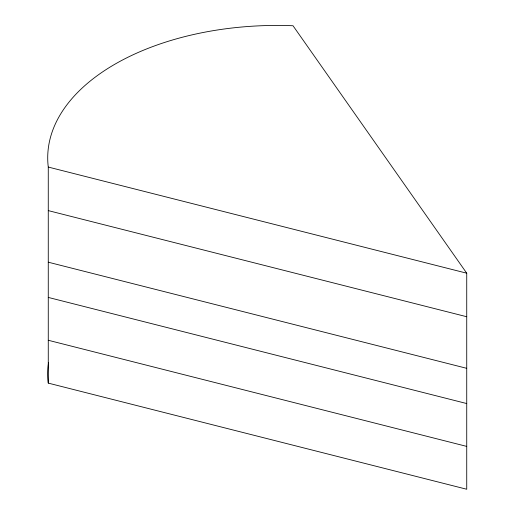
<?xml version="1.0" encoding="UTF-8"?>
<svg xmlns="http://www.w3.org/2000/svg" width="515" height="515" viewBox="0 0 515 515"><rect width="100%" height="100%" fill="white"/><g stroke="black" fill="none" stroke-linecap="round" stroke-linejoin="round"><path stroke-width="0.77" d="M48.268 167.06L466.732 273.195L466.732 489.25L48.268 383.115L48.268 167.06A229.362 132.419 0 0 1 293.022 25.75L466.732 273.195M48.268 210.609L466.732 316.738M48.268 262.199L466.732 368.328M48.268 297.419L466.732 403.554M48.268 340.267L466.732 446.402M48.268 383.115A229.362 132.419 0 0 1 48.532 362.702"/></g></svg>
